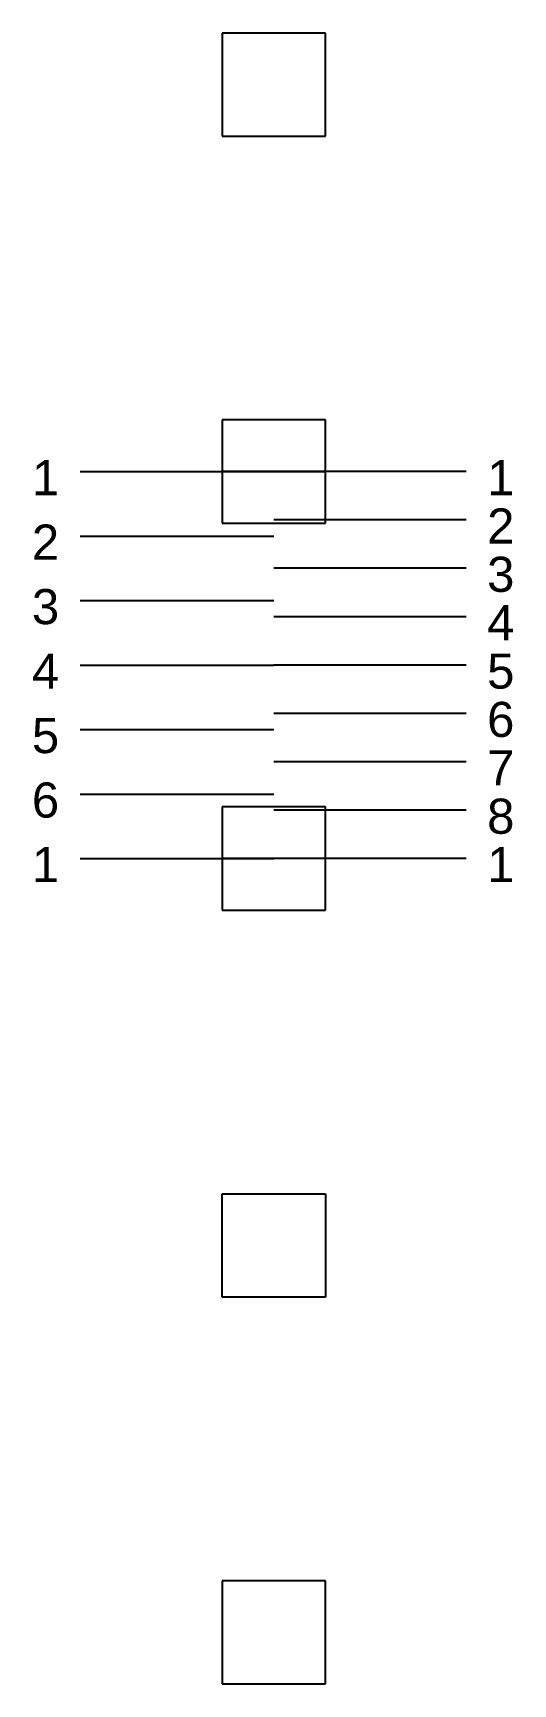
# Model space of a CAD drawing. Header units: inches. Extents: x 33 to 67, y 15 to 133.
import ezdxf

# ---------------------------------------------------------------- set-up
doc = ezdxf.new("R2010")
doc.units = ezdxf.units.IN
doc.header["$MEASUREMENT"] = 0
doc.layers.add('Measures', color=3, linetype='Continuous')
doc.styles.get("Standard").update_dxf_attribs({"font": 'arial.ttf'})

msp = doc.modelspace()

# ---------------------------------------------------------------- linework, layer by layer
for p, q in [((46.52, 132.89), (46.52, 125.54)), ((53.87, 132.89), (46.52, 132.89)), ((53.87, 125.54), (53.87, 132.89)), ((46.52, 125.54), (53.87, 125.54)), ((46.52, 105.35), (46.52, 98)), ((53.87, 105.35), (46.52, 105.35)), ((53.87, 98), (53.87, 105.35)), ((46.52, 98), (53.87, 98)), ((46.52, 77.8), (46.52, 70.45)), ((53.87, 77.8), (46.52, 77.8)), ((53.87, 70.45), (53.87, 77.8)), ((46.52, 70.45), (53.87, 70.45)), ((46.52, 42.91), (46.52, 50.26)), ((46.52, 50.26), (53.87, 50.26)), ((53.87, 50.26), (53.87, 42.91)), ((53.87, 42.91), (46.52, 42.91)), ((46.52, 22.72), (46.52, 15.37)), ((53.87, 22.72), (46.52, 22.72)), ((53.87, 15.37), (53.87, 22.72)), ((46.52, 15.37), (53.87, 15.37))]:
    msp.add_line(p, q)
at = {"layer": 'Measures'}
for p, q in [((36.42, 101.67), (53.77, 101.67)), ((63.87, 101.67), (46.52, 101.67)), ((63.87, 98.23), (50.19, 98.23)), ((36.42, 97.08), (50.19, 97.08)), ((63.87, 94.79), (50.19, 94.79)), ((36.42, 92.49), (50.19, 92.49)), ((63.87, 91.34), (50.19, 91.34)), ((36.42, 87.9), (50.19, 87.9)), ((63.87, 87.9), (50.19, 87.9)), ((63.87, 84.46), (50.19, 84.46)), ((36.42, 83.31), (50.19, 83.31)), ((63.87, 81.01), (50.19, 81.01)), ((36.42, 78.72), (50.19, 78.72)), ((63.87, 77.57), (50.19, 77.57)), ((36.42, 74.13), (50.19, 74.13)), ((63.87, 74.13), (46.52, 74.13))]:
    msp.add_line(p, q, dxfattribs=at)

# ---------------------------------------------------------------- texts
at = {"layer": 'Measures', "char_height": 2.5}
for s, insert, attachment_point in [('1', (34.92, 102.49), 3), ('1', (65.37, 102.49), 1), ('2', (65.37, 99.05), 1), ('2', (34.92, 97.9), 3), ('3', (65.37, 95.61), 1), ('3', (34.92, 93.31), 3), ('4', (65.37, 92.17), 1), ('4', (34.92, 88.72), 3), ('5', (65.37, 88.72), 1), ('6', (65.37, 85.28), 1), ('5', (34.92, 84.13), 3), ('7', (65.37, 81.84), 1), ('6', (34.92, 79.54), 3), ('8', (65.37, 78.39), 1), ('1', (34.92, 74.95), 3), ('1', (65.37, 74.95), 1)]:
    msp.add_mtext_dynamic_manual_height_columns(s, width=4.3125, gutter_width=20, heights=[0], dxfattribs=dict(at, insert=insert, attachment_point=attachment_point))

doc.saveas('drawing.dxf')
